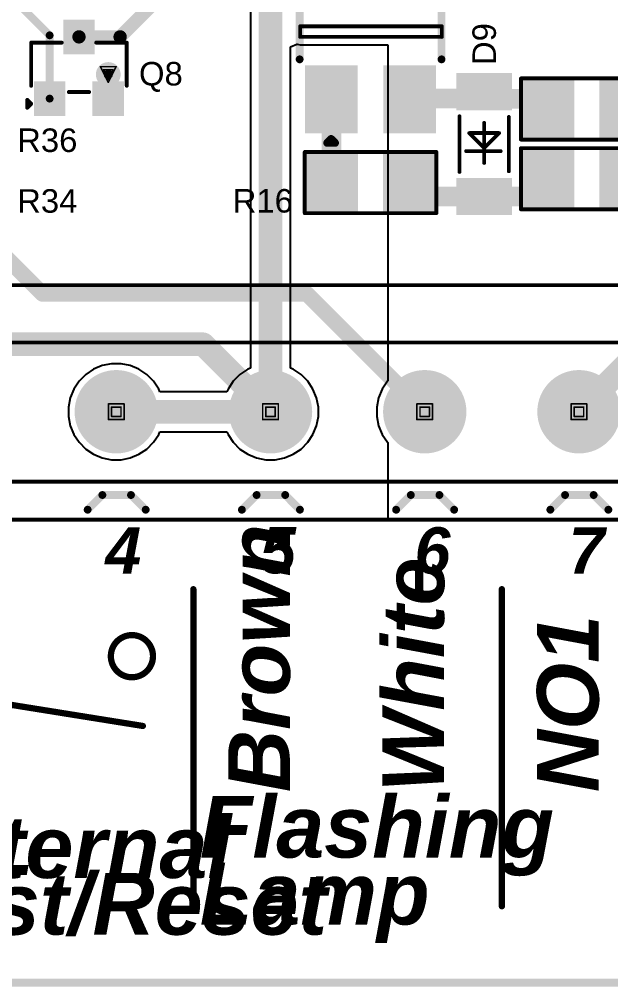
# Model space of a CAD drawing. Header units: inches. Extents: x 29 to 267, y 155 to 337.
# Drawn here: x 69.5 to 88.67, y 176.36 to 207.7 of the extents above; entities that cross this region are included whole.
import ezdxf

# ---------------------------------------------------------------- set-up
doc = ezdxf.new("R2010")
doc.units = ezdxf.units.IN
for name, color, linetype in [('Board Outline', 216, 'Continuous'), ('Bottom Layer', 5, 'Continuous'), ('Bottom Solder', 6, 'Continuous'), ('Drill Drawing', 1, 'Continuous'), ('Multi-Layer', 9, 'Continuous'), ('Pad Holes', 156, 'Continuous'), ('Top Layer', 1, 'Continuous'), ('Top Overlay', 2, 'Continuous'), ('Top Paste', 8, 'Continuous'), ('Top Solder', 216, 'Continuous'), ('Via Holes', 16, 'Continuous')]:
    doc.layers.add(name, color=color, linetype=linetype)
doc.styles.add('Arial', font='', dxfattribs={"height": 0.2})
doc.styles.add('Arial_Bold_Italic', font='', dxfattribs={"height": 0.2})
doc.styles.get('Arial').set_extended_font_data('Arial')
doc.styles.get('Arial_Bold_Italic').set_extended_font_data('Arial', italic=True, bold=True)

# ---------------------------------------------------------------- blocks, each defined once
blk = doc.blocks.new('SFH6156_2_12')
at = {"layer": 'Top Layer'}
for points in [[(-5.55, 2.02), (-3.55, 2.02), (-3.55, 0.52), (-5.55, 0.52)], [(3.55, 2.02), (5.55, 2.02), (5.55, 0.52), (3.55, 0.52)], [(-5.55, -0.52), (-3.55, -0.52), (-3.55, -2.02), (-5.55, -2.02)], [(3.55, -0.52), (5.55, -0.52), (5.55, -2.02), (3.55, -2.02)]]:
    blk.add_hatch(color=1, dxfattribs=at).paths.add_polyline_path(points)
at = {"layer": 'Top Paste'}
for points in [[(-5.55, 2.02), (-3.55, 2.02), (-3.55, 0.52), (-5.55, 0.52)], [(3.55, 2.02), (5.55, 2.02), (5.55, 0.52), (3.55, 0.52)], [(-5.55, -0.52), (-3.55, -0.52), (-3.55, -2.02), (-5.55, -2.02)], [(3.55, -0.52), (5.55, -0.52), (5.55, -2.02), (3.55, -2.02)]]:
    blk.add_hatch(color=8, dxfattribs=at).paths.add_polyline_path(points)
at = {"layer": 'Top Solder'}
for points in [[(-5.652, 2.122), (-3.448, 2.122), (-3.448, 0.418), (-5.652, 0.418)], [(3.448, 2.122), (5.652, 2.122), (5.652, 0.418), (3.448, 0.418)], [(-5.652, -0.418), (-3.448, -0.418), (-3.448, -2.122), (-5.652, -2.122)], [(3.448, -0.418), (5.652, -0.418), (5.652, -2.122), (3.448, -2.122)]]:
    blk.add_hatch(color=216, dxfattribs=at).paths.add_polyline_path(points)
at = {"layer": 'Top Overlay'}
for points in [[(-3.25, 2.3, 0.254, 0.254, 0), (3.25, 2.3, 0.254, 0.254, 0)], [(-5.956, 1.406, 0.254, 0.254, 0), (-5.829, 1.279, 0.254, 0.254, 0)], [(-5.956, 1.406, 0.254, 0.254, 0), (-5.956, 1.152, 0.254, 0.254, 0)], [(-5.829, 1.279, 0.254, 0.254, 0), (-5.956, 1.152, 0.254, 0.254, 0)], [(-3.25, -2.3, 0.254, 0.254, 0), (3.25, -2.3, 0.254, 0.254, 0)]]:
    blk.add_lwpolyline(points, format="xyseb", dxfattribs=at)
for points in [[(-3.314, 2.3, 0.127, 0.127, 1), (-3.187, 2.3, 0.127, 0.127, 1)], [(3.186, 2.3, 0.127, 0.127, 1), (3.313, 2.3, 0.127, 0.127, 1)], [(-6.02, 1.406, 0.127, 0.127, 1), (-5.893, 1.406, 0.127, 0.127, 1)], [(-6.02, 1.406, 0.127, 0.127, 1), (-5.893, 1.406, 0.127, 0.127, 1)], [(-6.02, 1.152, 0.127, 0.127, 1), (-5.893, 1.152, 0.127, 0.127, 1)], [(-6.02, 1.152, 0.127, 0.127, 1), (-5.893, 1.152, 0.127, 0.127, 1)], [(-5.893, 1.279, 0.127, 0.127, 1), (-5.766, 1.279, 0.127, 0.127, 1)], [(-5.893, 1.279, 0.127, 0.127, 1), (-5.766, 1.279, 0.127, 0.127, 1)], [(-3.314, -2.3, 0.127, 0.127, 1), (-3.187, -2.3, 0.127, 0.127, 1)], [(3.186, -2.3, 0.127, 0.127, 1), (3.313, -2.3, 0.127, 0.127, 1)]]:
    blk.add_lwpolyline(points, format="xyseb", close=True, dxfattribs=at)
blk = doc.blocks.new('R___1206_39')
at = {"layer": 'Top Layer'}
for points in [[(-2.032, 0.889), (-0.508, 0.889), (-0.508, -0.889), (-2.032, -0.889)], [(0.508, 0.889), (2.032, 0.889), (2.032, -0.889), (0.508, -0.889)]]:
    blk.add_hatch(color=1, dxfattribs=at).paths.add_polyline_path(points)
at = {"layer": 'Top Paste'}
for points in [[(-2.032, 0.889), (-0.508, 0.889), (-0.508, -0.889), (-2.032, -0.889)], [(0.508, 0.889), (2.032, 0.889), (2.032, -0.889), (0.508, -0.889)]]:
    blk.add_hatch(color=8, dxfattribs=at).paths.add_polyline_path(points)
at = {"layer": 'Top Solder'}
for points in [[(-2.1336, 0.9906), (-0.4064, 0.9906), (-0.4064, -0.9906), (-2.1336, -0.9906)], [(0.4064, 0.9906), (2.1336, 0.9906), (2.1336, -0.9906), (0.4064, -0.9906)]]:
    blk.add_hatch(color=216, dxfattribs=at).paths.add_polyline_path(points)
at = {"layer": 'Top Overlay'}
for points in [[(-2.1336, 0.9906, 0.127, 0.127, 0), (-2.1336, -0.9906, 0.127, 0.127, 0)], [(2.1336, 0.9906, 0.127, 0.127, 0), (-2.1336, 0.9906, 0.127, 0.127, 0)], [(2.1336, 0.9906, 0.127, 0.127, 0), (2.1336, -0.9906, 0.127, 0.127, 0)], [(2.1336, -0.9906, 0.127, 0.127, 0), (-2.1336, -0.9906, 0.127, 0.127, 0)]]:
    blk.add_lwpolyline(points, format="xyseb", dxfattribs=at)
for points in [[(-2.16535, 0.9906, 0.0635, 0.0635, 1), (-2.10185, 0.9906, 0.0635, 0.0635, 1)], [(-2.16535, 0.9906, 0.0635, 0.0635, 1), (-2.10185, 0.9906, 0.0635, 0.0635, 1)], [(2.10185, 0.9906, 0.0635, 0.0635, 1), (2.16535, 0.9906, 0.0635, 0.0635, 1)], [(2.10185, 0.9906, 0.0635, 0.0635, 1), (2.16535, 0.9906, 0.0635, 0.0635, 1)], [(-2.16535, -0.9906, 0.0635, 0.0635, 1), (-2.10185, -0.9906, 0.0635, 0.0635, 1)], [(-2.16535, -0.9906, 0.0635, 0.0635, 1), (-2.10185, -0.9906, 0.0635, 0.0635, 1)], [(2.10185, -0.9906, 0.0635, 0.0635, 1), (2.16535, -0.9906, 0.0635, 0.0635, 1)], [(2.10185, -0.9906, 0.0635, 0.0635, 1), (2.16535, -0.9906, 0.0635, 0.0635, 1)]]:
    blk.add_lwpolyline(points, format="xyseb", close=True, dxfattribs=at)
blk = doc.blocks.new('R___1206_40')
at = {"layer": 'Top Layer'}
for points in [[(-2.032, 0.889), (-0.508, 0.889), (-0.508, -0.889), (-2.032, -0.889)], [(0.508, 0.889), (2.032, 0.889), (2.032, -0.889), (0.508, -0.889)]]:
    blk.add_hatch(color=1, dxfattribs=at).paths.add_polyline_path(points)
at = {"layer": 'Top Paste'}
for points in [[(-2.032, 0.889), (-0.508, 0.889), (-0.508, -0.889), (-2.032, -0.889)], [(0.508, 0.889), (2.032, 0.889), (2.032, -0.889), (0.508, -0.889)]]:
    blk.add_hatch(color=8, dxfattribs=at).paths.add_polyline_path(points)
at = {"layer": 'Top Solder'}
for points in [[(-2.1336, 0.9906), (-0.4064, 0.9906), (-0.4064, -0.9906), (-2.1336, -0.9906)], [(0.4064, 0.9906), (2.1336, 0.9906), (2.1336, -0.9906), (0.4064, -0.9906)]]:
    blk.add_hatch(color=216, dxfattribs=at).paths.add_polyline_path(points)
at = {"layer": 'Top Overlay'}
for points in [[(-2.1336, 0.9906, 0.127, 0.127, 0), (-2.1336, -0.9906, 0.127, 0.127, 0)], [(2.1336, 0.9906, 0.127, 0.127, 0), (-2.1336, 0.9906, 0.127, 0.127, 0)], [(2.1336, 0.9906, 0.127, 0.127, 0), (2.1336, -0.9906, 0.127, 0.127, 0)], [(2.1336, -0.9906, 0.127, 0.127, 0), (-2.1336, -0.9906, 0.127, 0.127, 0)]]:
    blk.add_lwpolyline(points, format="xyseb", dxfattribs=at)
for points in [[(-2.16535, 0.9906, 0.0635, 0.0635, 1), (-2.10185, 0.9906, 0.0635, 0.0635, 1)], [(-2.16535, 0.9906, 0.0635, 0.0635, 1), (-2.10185, 0.9906, 0.0635, 0.0635, 1)], [(2.10185, 0.9906, 0.0635, 0.0635, 1), (2.16535, 0.9906, 0.0635, 0.0635, 1)], [(2.10185, 0.9906, 0.0635, 0.0635, 1), (2.16535, 0.9906, 0.0635, 0.0635, 1)], [(-2.16535, -0.9906, 0.0635, 0.0635, 1), (-2.10185, -0.9906, 0.0635, 0.0635, 1)], [(-2.16535, -0.9906, 0.0635, 0.0635, 1), (-2.10185, -0.9906, 0.0635, 0.0635, 1)], [(2.10185, -0.9906, 0.0635, 0.0635, 1), (2.16535, -0.9906, 0.0635, 0.0635, 1)], [(2.10185, -0.9906, 0.0635, 0.0635, 1), (2.16535, -0.9906, 0.0635, 0.0635, 1)]]:
    blk.add_lwpolyline(points, format="xyseb", close=True, dxfattribs=at)
blk = doc.blocks.new('R___1206_41')
at = {"layer": 'Top Layer'}
for points in [[(-2.032, 0.889), (-0.508, 0.889), (-0.508, -0.889), (-2.032, -0.889)], [(0.508, 0.889), (2.032, 0.889), (2.032, -0.889), (0.508, -0.889)]]:
    blk.add_hatch(color=1, dxfattribs=at).paths.add_polyline_path(points)
at = {"layer": 'Top Paste'}
for points in [[(-2.032, 0.889), (-0.508, 0.889), (-0.508, -0.889), (-2.032, -0.889)], [(0.508, 0.889), (2.032, 0.889), (2.032, -0.889), (0.508, -0.889)]]:
    blk.add_hatch(color=8, dxfattribs=at).paths.add_polyline_path(points)
at = {"layer": 'Top Solder'}
for points in [[(-2.1336, 0.9906), (-0.4064, 0.9906), (-0.4064, -0.9906), (-2.1336, -0.9906)], [(0.4064, 0.9906), (2.1336, 0.9906), (2.1336, -0.9906), (0.4064, -0.9906)]]:
    blk.add_hatch(color=216, dxfattribs=at).paths.add_polyline_path(points)
at = {"layer": 'Top Overlay'}
for points in [[(-2.1336, 0.9906, 0.127, 0.127, 0), (-2.1336, -0.9906, 0.127, 0.127, 0)], [(2.1336, 0.9906, 0.127, 0.127, 0), (-2.1336, 0.9906, 0.127, 0.127, 0)], [(2.1336, 0.9906, 0.127, 0.127, 0), (2.1336, -0.9906, 0.127, 0.127, 0)], [(2.1336, -0.9906, 0.127, 0.127, 0), (-2.1336, -0.9906, 0.127, 0.127, 0)]]:
    blk.add_lwpolyline(points, format="xyseb", dxfattribs=at)
for points in [[(-2.16535, 0.9906, 0.0635, 0.0635, 1), (-2.10185, 0.9906, 0.0635, 0.0635, 1)], [(-2.16535, 0.9906, 0.0635, 0.0635, 1), (-2.10185, 0.9906, 0.0635, 0.0635, 1)], [(2.10185, 0.9906, 0.0635, 0.0635, 1), (2.16535, 0.9906, 0.0635, 0.0635, 1)], [(2.10185, 0.9906, 0.0635, 0.0635, 1), (2.16535, 0.9906, 0.0635, 0.0635, 1)], [(-2.16535, -0.9906, 0.0635, 0.0635, 1), (-2.10185, -0.9906, 0.0635, 0.0635, 1)], [(-2.16535, -0.9906, 0.0635, 0.0635, 1), (-2.10185, -0.9906, 0.0635, 0.0635, 1)], [(2.10185, -0.9906, 0.0635, 0.0635, 1), (2.16535, -0.9906, 0.0635, 0.0635, 1)], [(2.10185, -0.9906, 0.0635, 0.0635, 1), (2.16535, -0.9906, 0.0635, 0.0635, 1)]]:
    blk.add_lwpolyline(points, format="xyseb", close=True, dxfattribs=at)
blk = doc.blocks.new('SOT_23_59')
at = {"layer": 'Top Layer'}
for points in [[(-0.41, 1.46), (0.41, 1.46), (0.41, 0.54), (-0.41, 0.54)], [(-1.36, -0.54), (-0.54, -0.54), (-0.54, -1.46), (-1.36, -1.46)], [(0.54, -0.54), (1.36, -0.54), (1.36, -1.46), (0.54, -1.46)]]:
    blk.add_hatch(color=1, dxfattribs=at).paths.add_polyline_path(points)
at = {"layer": 'Top Paste'}
for points in [[(-0.41, 1.46), (0.41, 1.46), (0.41, 0.54), (-0.41, 0.54)], [(-1.36, -0.54), (-0.54, -0.54), (-0.54, -1.46), (-1.36, -1.46)], [(0.54, -0.54), (1.36, -0.54), (1.36, -1.46), (0.54, -1.46)]]:
    blk.add_hatch(color=8, dxfattribs=at).paths.add_polyline_path(points)
at = {"layer": 'Top Solder'}
for points in [[(-0.512, 1.562), (0.512, 1.562), (0.512, 0.438), (-0.512, 0.438)], [(-1.462, -0.438), (-0.438, -0.438), (-0.438, -1.562), (-1.462, -1.562)], [(0.438, -0.438), (1.462, -0.438), (1.462, -1.562), (0.438, -1.562)]]:
    blk.add_hatch(color=216, dxfattribs=at).paths.add_polyline_path(points)
at = {"layer": 'Top Overlay'}
for points in [[(-1.549, -0.584, 0.127, 0.127, 0), (-1.549, 0.813, 0.127, 0.127, 0)], [(-1.549, 0.813, 0.127, 0.127, 0), (-0.559, 0.813, 0.127, 0.127, 0)], [(0.559, 0.813, 0.127, 0.127, 0), (1.549, 0.813, 0.127, 0.127, 0)], [(1.549, -0.584, 0.127, 0.127, 0), (1.549, 0.813, 0.127, 0.127, 0)], [(-0.33, -0.787, 0.127, 0.127, 0), (0.33, -0.787, 0.127, 0.127, 0)], [(-1.676, -1.041, 0.127, 0.127, 0), (-1.549, -1.168, 0.127, 0.127, 0)], [(-1.676, -1.295, 0.127, 0.127, 0), (-1.676, -1.041, 0.127, 0.127, 0)], [(-1.676, -1.295, 0.127, 0.127, 0), (-1.549, -1.168, 0.127, 0.127, 0)]]:
    blk.add_lwpolyline(points, format="xyseb", dxfattribs=at)
for points in [[(-1.581, 0.813, 0.0635, 0.0635, 1), (-1.518, 0.813, 0.0635, 0.0635, 1)], [(-1.581, 0.813, 0.0635, 0.0635, 1), (-1.518, 0.813, 0.0635, 0.0635, 1)], [(-0.591, 0.813, 0.0635, 0.0635, 1), (-0.527, 0.813, 0.0635, 0.0635, 1)], [(0.527, 0.813, 0.0635, 0.0635, 1), (0.591, 0.813, 0.0635, 0.0635, 1)], [(1.518, 0.813, 0.0635, 0.0635, 1), (1.581, 0.813, 0.0635, 0.0635, 1)], [(1.518, 0.813, 0.0635, 0.0635, 1), (1.581, 0.813, 0.0635, 0.0635, 1)], [(-1.581, -0.584, 0.0635, 0.0635, 1), (-1.518, -0.584, 0.0635, 0.0635, 1)], [(1.518, -0.584, 0.0635, 0.0635, 1), (1.581, -0.584, 0.0635, 0.0635, 1)], [(-0.362, -0.787, 0.0635, 0.0635, 1), (-0.298, -0.787, 0.0635, 0.0635, 1)], [(0.298, -0.787, 0.0635, 0.0635, 1), (0.362, -0.787, 0.0635, 0.0635, 1)], [(-1.708, -1.041, 0.0635, 0.0635, 1), (-1.645, -1.041, 0.0635, 0.0635, 1)], [(-1.708, -1.041, 0.0635, 0.0635, 1), (-1.645, -1.041, 0.0635, 0.0635, 1)], [(-1.708, -1.295, 0.0635, 0.0635, 1), (-1.645, -1.295, 0.0635, 0.0635, 1)], [(-1.708, -1.295, 0.0635, 0.0635, 1), (-1.645, -1.295, 0.0635, 0.0635, 1)], [(-1.581, -1.168, 0.0635, 0.0635, 1), (-1.518, -1.168, 0.0635, 0.0635, 1)], [(-1.581, -1.168, 0.0635, 0.0635, 1), (-1.518, -1.168, 0.0635, 0.0635, 1)]]:
    blk.add_lwpolyline(points, format="xyseb", close=True, dxfattribs=at)
blk = doc.blocks.new('JL301_50007U02_69')
at = {"layer": 'Bottom Layer'}
h = blk.add_hatch(color=5, dxfattribs=at)
edge = h.paths.add_edge_path()
edge.add_arc((-15, 0), 1.3, 0, 360)
h = blk.add_hatch(color=5, dxfattribs=at)
edge = h.paths.add_edge_path()
edge.add_arc((-10, 0), 1.3, 0, 360)
h = blk.add_hatch(color=5, dxfattribs=at)
edge = h.paths.add_edge_path()
edge.add_arc((-5, 0), 1.3, 0, 360)
h = blk.add_hatch(color=5, dxfattribs=at)
edge = h.paths.add_edge_path()
edge.add_arc((0, 0), 1.3, 0, 360)
at = {"layer": 'Bottom Solder'}
h = blk.add_hatch(color=6, dxfattribs=at)
edge = h.paths.add_edge_path()
edge.add_arc((-15, 0), 1.351, 0, 360)
h = blk.add_hatch(color=6, dxfattribs=at)
edge = h.paths.add_edge_path()
edge.add_arc((-10, 0), 1.351, 0, 360)
h = blk.add_hatch(color=6, dxfattribs=at)
edge = h.paths.add_edge_path()
edge.add_arc((-5, 0), 1.351, 0, 360)
h = blk.add_hatch(color=6, dxfattribs=at)
edge = h.paths.add_edge_path()
edge.add_arc((0, 0), 1.351, 0, 360)
at = {"layer": 'Multi-Layer'}
h = blk.add_hatch(color=9, dxfattribs=at)
edge = h.paths.add_edge_path()
edge.add_arc((-15, 0), 1.3, 0, 360)
h = blk.add_hatch(color=9, dxfattribs=at)
edge = h.paths.add_edge_path()
edge.add_arc((-10, 0), 1.3, 0, 360)
h = blk.add_hatch(color=9, dxfattribs=at)
edge = h.paths.add_edge_path()
edge.add_arc((-5, 0), 1.3, 0, 360)
h = blk.add_hatch(color=9, dxfattribs=at)
edge = h.paths.add_edge_path()
edge.add_arc((0, 0), 1.3, 0, 360)
at = {"layer": 'Pad Holes'}
h = blk.add_hatch(color=7, dxfattribs=at)
edge = h.paths.add_edge_path()
edge.add_arc((-15, 0), 0.8, 0, 360)
h = blk.add_hatch(color=7, dxfattribs=at)
edge = h.paths.add_edge_path()
edge.add_arc((-10, 0), 0.8, 0, 360)
h = blk.add_hatch(color=7, dxfattribs=at)
edge = h.paths.add_edge_path()
edge.add_arc((-5, 0), 0.8, 0, 360)
h = blk.add_hatch(color=7, dxfattribs=at)
edge = h.paths.add_edge_path()
edge.add_arc((0, 0), 0.8, 0, 360)
at = {"layer": 'Top Layer'}
h = blk.add_hatch(color=1, dxfattribs=at)
edge = h.paths.add_edge_path()
edge.add_arc((-15, 0), 1.3, 0, 360)
h = blk.add_hatch(color=1, dxfattribs=at)
edge = h.paths.add_edge_path()
edge.add_arc((-10, 0), 1.3, 0, 360)
h = blk.add_hatch(color=1, dxfattribs=at)
edge = h.paths.add_edge_path()
edge.add_arc((-5, 0), 1.3, 0, 360)
h = blk.add_hatch(color=1, dxfattribs=at)
edge = h.paths.add_edge_path()
edge.add_arc((0, 0), 1.3, 0, 360)
at = {"layer": 'Top Solder'}
h = blk.add_hatch(color=216, dxfattribs=at)
edge = h.paths.add_edge_path()
edge.add_arc((-15, 0), 1.351, 0, 360)
h = blk.add_hatch(color=216, dxfattribs=at)
edge = h.paths.add_edge_path()
edge.add_arc((-10, 0), 1.351, 0, 360)
h = blk.add_hatch(color=216, dxfattribs=at)
edge = h.paths.add_edge_path()
edge.add_arc((-5, 0), 1.351, 0, 360)
h = blk.add_hatch(color=216, dxfattribs=at)
edge = h.paths.add_edge_path()
edge.add_arc((0, 0), 1.351, 0, 360)
at = {"layer": 'Top Overlay'}
for points in [[(17.58, 3.5, 0.127, 0.127, 0), (-17.58, 3.5, 0.127, 0.127, 0)], [(-15.477, 2.698, 0.254, 0.254, 0), (-15.953, 3.175, 0.254, 0.254, 0)], [(-14.072, 3.175, 0.254, 0.254, 0), (-14.548, 2.698, 0.254, 0.254, 0)], [(-10.477, 2.698, 0.254, 0.254, 0), (-10.953, 3.175, 0.254, 0.254, 0)], [(-9.072, 3.175, 0.254, 0.254, 0), (-9.548, 2.698, 0.254, 0.254, 0)], [(-5.477, 2.698, 0.254, 0.254, 0), (-5.953, 3.175, 0.254, 0.254, 0)], [(-4.072, 3.175, 0.254, 0.254, 0), (-4.548, 2.698, 0.254, 0.254, 0)], [(-0.477, 2.698, 0.254, 0.254, 0), (-0.953, 3.175, 0.254, 0.254, 0)], [(0.928, 3.175, 0.254, 0.254, 0), (0.452, 2.698, 0.254, 0.254, 0)], [(-14.548, 2.698, 0.254, 0.254, 0), (-15.477, 2.698, 0.254, 0.254, 0)], [(-9.548, 2.698, 0.254, 0.254, 0), (-10.477, 2.698, 0.254, 0.254, 0)], [(-4.548, 2.698, 0.254, 0.254, 0), (-5.477, 2.698, 0.254, 0.254, 0)], [(0.452, 2.698, 0.254, 0.254, 0), (-0.477, 2.698, 0.254, 0.254, 0)], [(17.58, 2.267, 0.127, 0.127, 0), (-17.58, 2.267, 0.127, 0.127, 0)], [(17.58, -2.244, 0.127, 0.127, 0), (-17.58, -2.244, 0.127, 0.127, 0)], [(17.58, -4.1, 0.127, 0.127, 0), (-17.58, -4.1, 0.127, 0.127, 0)]]:
    blk.add_lwpolyline(points, format="xyseb", dxfattribs=at)
for points in [[(-16.017, 3.175, 0.127, 0.127, 1), (-15.89, 3.175, 0.127, 0.127, 1)], [(-14.135, 3.175, 0.127, 0.127, 1), (-14.008, 3.175, 0.127, 0.127, 1)], [(-11.017, 3.175, 0.127, 0.127, 1), (-10.89, 3.175, 0.127, 0.127, 1)], [(-9.135, 3.175, 0.127, 0.127, 1), (-9.008, 3.175, 0.127, 0.127, 1)], [(-6.017, 3.175, 0.127, 0.127, 1), (-5.89, 3.175, 0.127, 0.127, 1)], [(-4.135, 3.175, 0.127, 0.127, 1), (-4.008, 3.175, 0.127, 0.127, 1)], [(-1.017, 3.175, 0.127, 0.127, 1), (-0.89, 3.175, 0.127, 0.127, 1)], [(0.865, 3.175, 0.127, 0.127, 1), (0.992, 3.175, 0.127, 0.127, 1)], [(-15.54, 2.698, 0.127, 0.127, 1), (-15.413, 2.698, 0.127, 0.127, 1)], [(-15.54, 2.698, 0.127, 0.127, 1), (-15.413, 2.698, 0.127, 0.127, 1)], [(-14.612, 2.698, 0.127, 0.127, 1), (-14.485, 2.698, 0.127, 0.127, 1)], [(-14.612, 2.698, 0.127, 0.127, 1), (-14.485, 2.698, 0.127, 0.127, 1)], [(-10.54, 2.698, 0.127, 0.127, 1), (-10.413, 2.698, 0.127, 0.127, 1)], [(-10.54, 2.698, 0.127, 0.127, 1), (-10.413, 2.698, 0.127, 0.127, 1)], [(-9.612, 2.698, 0.127, 0.127, 1), (-9.485, 2.698, 0.127, 0.127, 1)], [(-9.612, 2.698, 0.127, 0.127, 1), (-9.485, 2.698, 0.127, 0.127, 1)], [(-5.54, 2.698, 0.127, 0.127, 1), (-5.413, 2.698, 0.127, 0.127, 1)], [(-5.54, 2.698, 0.127, 0.127, 1), (-5.413, 2.698, 0.127, 0.127, 1)], [(-4.612, 2.698, 0.127, 0.127, 1), (-4.485, 2.698, 0.127, 0.127, 1)], [(-4.612, 2.698, 0.127, 0.127, 1), (-4.485, 2.698, 0.127, 0.127, 1)], [(-0.54, 2.698, 0.127, 0.127, 1), (-0.413, 2.698, 0.127, 0.127, 1)], [(-0.54, 2.698, 0.127, 0.127, 1), (-0.413, 2.698, 0.127, 0.127, 1)], [(0.388, 2.698, 0.127, 0.127, 1), (0.515, 2.698, 0.127, 0.127, 1)], [(0.388, 2.698, 0.127, 0.127, 1), (0.515, 2.698, 0.127, 0.127, 1)]]:
    blk.add_lwpolyline(points, format="xyseb", close=True, dxfattribs=at)
blk = doc.blocks.new('LL_34_82')
at = {"layer": 'Top Layer'}
for points in [[(-1.15, -0.85), (-2.25, -0.85), (-2.25, 0.85), (-1.15, 0.85)], [(2.25, -0.85), (1.15, -0.85), (1.15, 0.85), (2.25, 0.85)]]:
    blk.add_hatch(color=1, dxfattribs=at).paths.add_polyline_path(points)
at = {"layer": 'Top Paste'}
for points in [[(-1.15, -0.85), (-2.25, -0.85), (-2.25, 0.85), (-1.15, 0.85)], [(2.25, -0.85), (1.15, -0.85), (1.15, 0.85), (2.25, 0.85)]]:
    blk.add_hatch(color=8, dxfattribs=at).paths.add_polyline_path(points)
at = {"layer": 'Top Solder'}
for points in [[(-1.099, -0.901), (-2.301, -0.901), (-2.301, 0.901), (-1.099, 0.901)], [(2.301, -0.901), (1.099, -0.901), (1.099, 0.901), (2.301, 0.901)]]:
    blk.add_hatch(color=216, dxfattribs=at).paths.add_polyline_path(points)
at = {"layer": 'Top Overlay'}
for points in [[(-0.9, 0.8, 0.127, 0.127, 0), (0.9, 0.8, 0.127, 0.127, 0)], [(-0.229, 0.584, 0.127, 0.127, 0), (-0.229, -0.533, 0.127, 0.127, 0)], [(0.356, 0.483, 0.127, 0.127, 0), (-0.127, 0, 0.127, 0.127, 0)], [(0.356, 0.483, 0.127, 0.127, 0), (0.356, -0.483, 0.127, 0.127, 0)], [(-0.61, 0, 0.127, 0.127, 0), (0.686, 0, 0.127, 0.127, 0)], [(-0.102, -0.025, 0.127, 0.127, 0), (0.356, -0.483, 0.127, 0.127, 0)], [(-0.878, -0.8, 0.127, 0.127, 0), (0.878, -0.8, 0.127, 0.127, 0)]]:
    blk.add_lwpolyline(points, format="xyseb", dxfattribs=at)
for points in [[(-0.932, 0.8, 0.0635, 0.0635, 1), (-0.868, 0.8, 0.0635, 0.0635, 1)], [(-0.26, 0.584, 0.0635, 0.0635, 1), (-0.197, 0.584, 0.0635, 0.0635, 1)], [(0.868, 0.8, 0.0635, 0.0635, 1), (0.932, 0.8, 0.0635, 0.0635, 1)], [(0.324, 0.483, 0.0635, 0.0635, 1), (0.387, 0.483, 0.0635, 0.0635, 1)], [(0.324, 0.483, 0.0635, 0.0635, 1), (0.387, 0.483, 0.0635, 0.0635, 1)], [(-0.641, 0, 0.0635, 0.0635, 1), (-0.578, 0, 0.0635, 0.0635, 1)], [(-0.159, 0, 0.0635, 0.0635, 1), (-0.095, 0, 0.0635, 0.0635, 1)], [(-0.133, -0.025, 0.0635, 0.0635, 1), (-0.07, -0.025, 0.0635, 0.0635, 1)], [(0.654, 0, 0.0635, 0.0635, 1), (0.718, 0, 0.0635, 0.0635, 1)], [(-0.26, -0.533, 0.0635, 0.0635, 1), (-0.197, -0.533, 0.0635, 0.0635, 1)], [(0.324, -0.483, 0.0635, 0.0635, 1), (0.387, -0.483, 0.0635, 0.0635, 1)], [(0.324, -0.483, 0.0635, 0.0635, 1), (0.387, -0.483, 0.0635, 0.0635, 1)], [(-0.91, -0.8, 0.0635, 0.0635, 1), (-0.846, -0.8, 0.0635, 0.0635, 1)], [(0.846, -0.8, 0.0635, 0.0635, 1), (0.91, -0.8, 0.0635, 0.0635, 1)]]:
    blk.add_lwpolyline(points, format="xyseb", close=True, dxfattribs=at)

msp = doc.modelspace()

# ---------------------------------------------------------------- hatches: boundary and pattern name
at = {"layer": 'Bottom Layer'}
h = msp.add_hatch(color=5, dxfattribs=at)
edge = h.paths.add_edge_path()
edge.add_arc((72.385, 205.918), 0.3, 0, 360)
at = {"layer": 'Bottom Solder'}
h = msp.add_hatch(color=6, dxfattribs=at)
edge = h.paths.add_edge_path()
edge.add_arc((72.385, 205.918), 0.402, 0, 360)
at = {"layer": 'Top Layer'}
h = msp.add_hatch(color=1, dxfattribs=at)
edge = h.paths.add_edge_path()
edge.add_arc((72.385, 205.918), 0.3, 0, 360)
at = {"layer": 'Top Solder'}
h = msp.add_hatch(color=216, dxfattribs=at)
edge = h.paths.add_edge_path()
edge.add_arc((72.385, 205.918), 0.402, 0, 360)
at = {"layer": 'Via Holes'}
h = msp.add_hatch(color=7, dxfattribs=at)
edge = h.paths.add_edge_path()
edge.add_arc((72.385, 205.918), 0.15, 0, 360)

# ---------------------------------------------------------------- linework, layer by layer
at = {"layer": 'Board Outline'}
for points in [[(55.145, 191.491, 0.254, 0.254, -2.452185), (125.145, 191.491, 0.254, 0.254, 0)], [(78.606, 207.137, 0.127, 0.127, 0), (78.606, 207.48, 0.127, 0.127, 0)], [(78.606, 207.48, 0.127, 0.127, 0), (83.199, 207.48, 0.127, 0.127, 0)], [(83.199, 207.137, 0.127, 0.127, 0), (83.199, 207.48, 0.127, 0.127, 0)], [(78.606, 207.137, 0.127, 0.127, 0), (83.199, 207.137, 0.127, 0.127, 0)], [(55.145, 176.491, 0.254, 0.254, 0), (125.145, 176.491, 0.254, 0.254, 0)]]:
    msp.add_lwpolyline(points, format="xyseb", dxfattribs=at)
for points in [[(78.574, 207.48, 0.0635, 0.0635, 1), (78.637, 207.48, 0.0635, 0.0635, 1)], [(78.574, 207.48, 0.0635, 0.0635, 1), (78.637, 207.48, 0.0635, 0.0635, 1)], [(83.167, 207.48, 0.0635, 0.0635, 1), (83.231, 207.48, 0.0635, 0.0635, 1)], [(83.167, 207.48, 0.0635, 0.0635, 1), (83.231, 207.48, 0.0635, 0.0635, 1)], [(78.574, 207.137, 0.0635, 0.0635, 1), (78.637, 207.137, 0.0635, 0.0635, 1)], [(78.574, 207.137, 0.0635, 0.0635, 1), (78.637, 207.137, 0.0635, 0.0635, 1)], [(83.167, 207.137, 0.0635, 0.0635, 1), (83.231, 207.137, 0.0635, 0.0635, 1)], [(83.167, 207.137, 0.0635, 0.0635, 1), (83.231, 207.137, 0.0635, 0.0635, 1)]]:
    msp.add_lwpolyline(points, format="xyseb", close=True, dxfattribs=at)
at = {"layer": 'Bottom Layer'}
for p, q in [((76.997, 208.743), (76.997, 196.404)), ((78.292, 206.811), (78.495, 206.905)), ((78.495, 206.905), (78.507, 206.898)), ((78.507, 206.898), (78.606, 206.878)), ((78.606, 206.878), (81.445, 206.878)), ((81.445, 206.878), (81.445, 195.989)), ((78.292, 196.404), (78.292, 206.811)), ((72.491, 196.545), (72.191, 196.485)), ((72.798, 196.545), (72.491, 196.545)), ((73.098, 196.485), (72.798, 196.545)), ((71.654, 196.198), (71.437, 195.981)), ((71.908, 196.368), (71.654, 196.198)), ((72.191, 196.485), (71.908, 196.368)), ((73.381, 196.368), (73.098, 196.485)), ((73.635, 196.198), (73.381, 196.368)), ((73.852, 195.981), (73.635, 196.198)), ((76.654, 196.198), (76.438, 195.981)), ((76.908, 196.368), (76.654, 196.198)), ((76.997, 196.404), (76.908, 196.368)), ((78.381, 196.368), (78.292, 196.404)), ((78.635, 196.198), (78.381, 196.368)), ((78.852, 195.981), (78.635, 196.198)), ((71.437, 195.981), (71.267, 195.727)), ((74.022, 195.727), (73.852, 195.981)), ((76.438, 195.981), (76.267, 195.727)), ((79.022, 195.727), (78.852, 195.981)), ((81.438, 195.981), (81.267, 195.727)), ((81.445, 195.989), (81.438, 195.981)), ((71.267, 195.727), (71.15, 195.444)), ((74.058, 195.638), (74.022, 195.727)), ((76.231, 195.638), (74.058, 195.638)), ((76.267, 195.727), (76.231, 195.638)), ((79.139, 195.444), (79.022, 195.727)), ((81.267, 195.727), (81.15, 195.444)), ((71.15, 195.444), (71.091, 195.144)), ((79.199, 195.144), (79.139, 195.444)), ((81.15, 195.444), (81.091, 195.144)), ((71.091, 195.144), (71.091, 194.837)), ((79.199, 194.837), (79.199, 195.144)), ((81.091, 195.144), (81.091, 194.837)), ((71.091, 194.837), (71.15, 194.537)), ((79.139, 194.537), (79.199, 194.837)), ((81.091, 194.837), (81.15, 194.537)), ((71.15, 194.537), (71.267, 194.254)), ((74.022, 194.254), (74.058, 194.343)), ((74.058, 194.343), (76.231, 194.343)), ((76.231, 194.343), (76.267, 194.254)), ((79.022, 194.254), (79.139, 194.537)), ((81.15, 194.537), (81.267, 194.254)), ((71.267, 194.254), (71.437, 194)), ((73.852, 194), (74.022, 194.254)), ((76.267, 194.254), (76.438, 194)), ((78.852, 194), (79.022, 194.254)), ((81.267, 194.254), (81.438, 194)), ((71.437, 194), (71.654, 193.783)), ((71.654, 193.783), (71.908, 193.613)), ((73.381, 193.613), (73.635, 193.783)), ((73.635, 193.783), (73.852, 194)), ((76.438, 194), (76.654, 193.783)), ((76.654, 193.783), (76.908, 193.613)), ((78.381, 193.613), (78.635, 193.783)), ((78.635, 193.783), (78.852, 194)), ((81.438, 194), (81.445, 193.992)), ((81.445, 193.992), (81.445, 191.491)), ((71.908, 193.613), (72.191, 193.496)), ((72.191, 193.496), (72.491, 193.437)), ((72.491, 193.437), (72.798, 193.437)), ((72.798, 193.437), (73.098, 193.496)), ((73.098, 193.496), (73.381, 193.613)), ((76.908, 193.613), (77.191, 193.496)), ((77.191, 193.496), (77.492, 193.437)), ((77.492, 193.437), (77.798, 193.437)), ((77.798, 193.437), (78.098, 193.496)), ((78.098, 193.496), (78.381, 193.613)), ((81.445, 191.491), (55.726, 191.491))]:
    msp.add_line(p, q, dxfattribs=at)
for points in [[(77.645, 194.991, 0.762, 0.762, 0), (77.645, 209.419, 0.762, 0.762, 0)], [(87.645, 194.991, 0.762, 0.762, 0), (101.173, 208.519, 0.762, 0.762, 0)], [(72.645, 194.991, 0.762, 0.762, 0), (77.645, 194.991, 0.762, 0.762, 0)]]:
    msp.add_lwpolyline(points, format="xyseb", dxfattribs=at)
for points in [[(72.454, 194.991, 0.381, 0.381, 1), (72.835, 194.991, 0.381, 0.381, 1)], [(77.454, 194.991, 0.381, 0.381, 1), (77.835, 194.991, 0.381, 0.381, 1)], [(77.454, 194.991, 0.381, 0.381, 1), (77.835, 194.991, 0.381, 0.381, 1)], [(87.454, 194.991, 0.381, 0.381, 1), (87.835, 194.991, 0.381, 0.381, 1)]]:
    msp.add_lwpolyline(points, format="xyseb", close=True, dxfattribs=at)
at = {"layer": 'Drill Drawing'}
for points in [[(72.131, 206.172, 0.0508, 0.0508, 0), (72.639, 206.172, 0.0508, 0.0508, 0)], [(72.131, 206.172, 0.0508, 0.0508, 0), (72.385, 205.664, 0.0508, 0.0508, 0)], [(72.233, 206.07, 0.0508, 0.0508, 0), (72.537, 206.07, 0.0508, 0.0508, 0)], [(72.233, 206.07, 0.0508, 0.0508, 0), (72.385, 205.765, 0.0508, 0.0508, 0)], [(72.385, 205.664, 0.0508, 0.0508, 0), (72.639, 206.172, 0.0508, 0.0508, 0)], [(72.385, 205.765, 0.0508, 0.0508, 0), (72.537, 206.07, 0.0508, 0.0508, 0)], [(72.391, 195.245, 0.0508, 0.0508, 0), (72.899, 195.245, 0.0508, 0.0508, 0)], [(72.391, 194.737, 0.0508, 0.0508, 0), (72.391, 195.245, 0.0508, 0.0508, 0)], [(72.899, 194.737, 0.0508, 0.0508, 0), (72.899, 195.245, 0.0508, 0.0508, 0)], [(77.391, 195.245, 0.0508, 0.0508, 0), (77.899, 195.245, 0.0508, 0.0508, 0)], [(77.391, 194.737, 0.0508, 0.0508, 0), (77.391, 195.245, 0.0508, 0.0508, 0)], [(77.899, 194.737, 0.0508, 0.0508, 0), (77.899, 195.245, 0.0508, 0.0508, 0)], [(82.391, 195.245, 0.0508, 0.0508, 0), (82.899, 195.245, 0.0508, 0.0508, 0)], [(82.391, 194.737, 0.0508, 0.0508, 0), (82.391, 195.245, 0.0508, 0.0508, 0)], [(82.899, 194.737, 0.0508, 0.0508, 0), (82.899, 195.245, 0.0508, 0.0508, 0)], [(87.391, 195.245, 0.0508, 0.0508, 0), (87.899, 195.245, 0.0508, 0.0508, 0)], [(87.391, 194.737, 0.0508, 0.0508, 0), (87.391, 195.245, 0.0508, 0.0508, 0)], [(87.899, 194.737, 0.0508, 0.0508, 0), (87.899, 195.245, 0.0508, 0.0508, 0)], [(72.492, 195.143, 0.0508, 0.0508, 0), (72.797, 195.143, 0.0508, 0.0508, 0)], [(72.492, 194.838, 0.0508, 0.0508, 0), (72.492, 195.143, 0.0508, 0.0508, 0)], [(72.797, 194.838, 0.0508, 0.0508, 0), (72.797, 195.143, 0.0508, 0.0508, 0)], [(77.492, 195.143, 0.0508, 0.0508, 0), (77.797, 195.143, 0.0508, 0.0508, 0)], [(77.492, 194.838, 0.0508, 0.0508, 0), (77.492, 195.143, 0.0508, 0.0508, 0)], [(77.797, 194.838, 0.0508, 0.0508, 0), (77.797, 195.143, 0.0508, 0.0508, 0)], [(82.492, 195.143, 0.0508, 0.0508, 0), (82.797, 195.143, 0.0508, 0.0508, 0)], [(82.492, 194.838, 0.0508, 0.0508, 0), (82.492, 195.143, 0.0508, 0.0508, 0)], [(82.797, 194.838, 0.0508, 0.0508, 0), (82.797, 195.143, 0.0508, 0.0508, 0)], [(87.492, 195.143, 0.0508, 0.0508, 0), (87.797, 195.143, 0.0508, 0.0508, 0)], [(87.492, 194.838, 0.0508, 0.0508, 0), (87.492, 195.143, 0.0508, 0.0508, 0)], [(87.797, 194.838, 0.0508, 0.0508, 0), (87.797, 195.143, 0.0508, 0.0508, 0)], [(72.391, 194.737, 0.0508, 0.0508, 0), (72.899, 194.737, 0.0508, 0.0508, 0)], [(72.492, 194.838, 0.0508, 0.0508, 0), (72.797, 194.838, 0.0508, 0.0508, 0)], [(77.391, 194.737, 0.0508, 0.0508, 0), (77.899, 194.737, 0.0508, 0.0508, 0)], [(77.492, 194.838, 0.0508, 0.0508, 0), (77.797, 194.838, 0.0508, 0.0508, 0)], [(82.391, 194.737, 0.0508, 0.0508, 0), (82.899, 194.737, 0.0508, 0.0508, 0)], [(82.492, 194.838, 0.0508, 0.0508, 0), (82.797, 194.838, 0.0508, 0.0508, 0)], [(87.391, 194.737, 0.0508, 0.0508, 0), (87.899, 194.737, 0.0508, 0.0508, 0)], [(87.492, 194.838, 0.0508, 0.0508, 0), (87.797, 194.838, 0.0508, 0.0508, 0)]]:
    msp.add_lwpolyline(points, format="xyseb", dxfattribs=at)
for points in [[(72.118, 206.172, 0.0254, 0.0254, 1), (72.144, 206.172, 0.0254, 0.0254, 1)], [(72.118, 206.172, 0.0254, 0.0254, 1), (72.144, 206.172, 0.0254, 0.0254, 1)], [(72.22, 206.07, 0.0254, 0.0254, 1), (72.245, 206.07, 0.0254, 0.0254, 1)], [(72.22, 206.07, 0.0254, 0.0254, 1), (72.245, 206.07, 0.0254, 0.0254, 1)], [(72.525, 206.07, 0.0254, 0.0254, 1), (72.55, 206.07, 0.0254, 0.0254, 1)], [(72.525, 206.07, 0.0254, 0.0254, 1), (72.55, 206.07, 0.0254, 0.0254, 1)], [(72.626, 206.172, 0.0254, 0.0254, 1), (72.652, 206.172, 0.0254, 0.0254, 1)], [(72.626, 206.172, 0.0254, 0.0254, 1), (72.652, 206.172, 0.0254, 0.0254, 1)], [(72.372, 205.765, 0.0254, 0.0254, 1), (72.398, 205.765, 0.0254, 0.0254, 1)], [(72.372, 205.765, 0.0254, 0.0254, 1), (72.398, 205.765, 0.0254, 0.0254, 1)], [(72.372, 205.664, 0.0254, 0.0254, 1), (72.398, 205.664, 0.0254, 0.0254, 1)], [(72.372, 205.664, 0.0254, 0.0254, 1), (72.398, 205.664, 0.0254, 0.0254, 1)], [(72.378, 195.245, 0.0254, 0.0254, 1), (72.403, 195.245, 0.0254, 0.0254, 1)], [(72.378, 195.245, 0.0254, 0.0254, 1), (72.403, 195.245, 0.0254, 0.0254, 1)], [(72.886, 195.245, 0.0254, 0.0254, 1), (72.911, 195.245, 0.0254, 0.0254, 1)], [(72.886, 195.245, 0.0254, 0.0254, 1), (72.911, 195.245, 0.0254, 0.0254, 1)], [(77.378, 195.245, 0.0254, 0.0254, 1), (77.403, 195.245, 0.0254, 0.0254, 1)], [(77.378, 195.245, 0.0254, 0.0254, 1), (77.403, 195.245, 0.0254, 0.0254, 1)], [(77.886, 195.245, 0.0254, 0.0254, 1), (77.911, 195.245, 0.0254, 0.0254, 1)], [(77.886, 195.245, 0.0254, 0.0254, 1), (77.911, 195.245, 0.0254, 0.0254, 1)], [(82.378, 195.245, 0.0254, 0.0254, 1), (82.403, 195.245, 0.0254, 0.0254, 1)], [(82.378, 195.245, 0.0254, 0.0254, 1), (82.403, 195.245, 0.0254, 0.0254, 1)], [(82.886, 195.245, 0.0254, 0.0254, 1), (82.911, 195.245, 0.0254, 0.0254, 1)], [(82.886, 195.245, 0.0254, 0.0254, 1), (82.911, 195.245, 0.0254, 0.0254, 1)], [(87.378, 195.245, 0.0254, 0.0254, 1), (87.403, 195.245, 0.0254, 0.0254, 1)], [(87.378, 195.245, 0.0254, 0.0254, 1), (87.403, 195.245, 0.0254, 0.0254, 1)], [(87.886, 195.245, 0.0254, 0.0254, 1), (87.911, 195.245, 0.0254, 0.0254, 1)], [(87.886, 195.245, 0.0254, 0.0254, 1), (87.911, 195.245, 0.0254, 0.0254, 1)], [(72.479, 195.143, 0.0254, 0.0254, 1), (72.505, 195.143, 0.0254, 0.0254, 1)], [(72.479, 195.143, 0.0254, 0.0254, 1), (72.505, 195.143, 0.0254, 0.0254, 1)], [(72.784, 195.143, 0.0254, 0.0254, 1), (72.81, 195.143, 0.0254, 0.0254, 1)], [(72.784, 195.143, 0.0254, 0.0254, 1), (72.81, 195.143, 0.0254, 0.0254, 1)], [(77.479, 195.143, 0.0254, 0.0254, 1), (77.505, 195.143, 0.0254, 0.0254, 1)], [(77.479, 195.143, 0.0254, 0.0254, 1), (77.505, 195.143, 0.0254, 0.0254, 1)], [(77.784, 195.143, 0.0254, 0.0254, 1), (77.81, 195.143, 0.0254, 0.0254, 1)], [(77.784, 195.143, 0.0254, 0.0254, 1), (77.81, 195.143, 0.0254, 0.0254, 1)], [(82.479, 195.143, 0.0254, 0.0254, 1), (82.505, 195.143, 0.0254, 0.0254, 1)], [(82.479, 195.143, 0.0254, 0.0254, 1), (82.505, 195.143, 0.0254, 0.0254, 1)], [(82.784, 195.143, 0.0254, 0.0254, 1), (82.81, 195.143, 0.0254, 0.0254, 1)], [(82.784, 195.143, 0.0254, 0.0254, 1), (82.81, 195.143, 0.0254, 0.0254, 1)], [(87.479, 195.143, 0.0254, 0.0254, 1), (87.505, 195.143, 0.0254, 0.0254, 1)], [(87.479, 195.143, 0.0254, 0.0254, 1), (87.505, 195.143, 0.0254, 0.0254, 1)], [(87.784, 195.143, 0.0254, 0.0254, 1), (87.81, 195.143, 0.0254, 0.0254, 1)], [(87.784, 195.143, 0.0254, 0.0254, 1), (87.81, 195.143, 0.0254, 0.0254, 1)], [(72.378, 194.737, 0.0254, 0.0254, 1), (72.403, 194.737, 0.0254, 0.0254, 1)], [(72.378, 194.737, 0.0254, 0.0254, 1), (72.403, 194.737, 0.0254, 0.0254, 1)], [(72.479, 194.838, 0.0254, 0.0254, 1), (72.505, 194.838, 0.0254, 0.0254, 1)], [(72.479, 194.838, 0.0254, 0.0254, 1), (72.505, 194.838, 0.0254, 0.0254, 1)], [(72.784, 194.838, 0.0254, 0.0254, 1), (72.81, 194.838, 0.0254, 0.0254, 1)], [(72.784, 194.838, 0.0254, 0.0254, 1), (72.81, 194.838, 0.0254, 0.0254, 1)], [(72.886, 194.737, 0.0254, 0.0254, 1), (72.911, 194.737, 0.0254, 0.0254, 1)], [(72.886, 194.737, 0.0254, 0.0254, 1), (72.911, 194.737, 0.0254, 0.0254, 1)], [(77.378, 194.737, 0.0254, 0.0254, 1), (77.403, 194.737, 0.0254, 0.0254, 1)], [(77.378, 194.737, 0.0254, 0.0254, 1), (77.403, 194.737, 0.0254, 0.0254, 1)], [(77.479, 194.838, 0.0254, 0.0254, 1), (77.505, 194.838, 0.0254, 0.0254, 1)], [(77.479, 194.838, 0.0254, 0.0254, 1), (77.505, 194.838, 0.0254, 0.0254, 1)], [(77.784, 194.838, 0.0254, 0.0254, 1), (77.81, 194.838, 0.0254, 0.0254, 1)], [(77.784, 194.838, 0.0254, 0.0254, 1), (77.81, 194.838, 0.0254, 0.0254, 1)], [(77.886, 194.737, 0.0254, 0.0254, 1), (77.911, 194.737, 0.0254, 0.0254, 1)], [(77.886, 194.737, 0.0254, 0.0254, 1), (77.911, 194.737, 0.0254, 0.0254, 1)], [(82.378, 194.737, 0.0254, 0.0254, 1), (82.403, 194.737, 0.0254, 0.0254, 1)], [(82.378, 194.737, 0.0254, 0.0254, 1), (82.403, 194.737, 0.0254, 0.0254, 1)], [(82.479, 194.838, 0.0254, 0.0254, 1), (82.505, 194.838, 0.0254, 0.0254, 1)], [(82.479, 194.838, 0.0254, 0.0254, 1), (82.505, 194.838, 0.0254, 0.0254, 1)], [(82.784, 194.838, 0.0254, 0.0254, 1), (82.81, 194.838, 0.0254, 0.0254, 1)], [(82.784, 194.838, 0.0254, 0.0254, 1), (82.81, 194.838, 0.0254, 0.0254, 1)], [(82.886, 194.737, 0.0254, 0.0254, 1), (82.911, 194.737, 0.0254, 0.0254, 1)], [(82.886, 194.737, 0.0254, 0.0254, 1), (82.911, 194.737, 0.0254, 0.0254, 1)], [(87.378, 194.737, 0.0254, 0.0254, 1), (87.403, 194.737, 0.0254, 0.0254, 1)], [(87.378, 194.737, 0.0254, 0.0254, 1), (87.403, 194.737, 0.0254, 0.0254, 1)], [(87.479, 194.838, 0.0254, 0.0254, 1), (87.505, 194.838, 0.0254, 0.0254, 1)], [(87.479, 194.838, 0.0254, 0.0254, 1), (87.505, 194.838, 0.0254, 0.0254, 1)], [(87.784, 194.838, 0.0254, 0.0254, 1), (87.81, 194.838, 0.0254, 0.0254, 1)], [(87.784, 194.838, 0.0254, 0.0254, 1), (87.81, 194.838, 0.0254, 0.0254, 1)], [(87.886, 194.737, 0.0254, 0.0254, 1), (87.911, 194.737, 0.0254, 0.0254, 1)], [(87.886, 194.737, 0.0254, 0.0254, 1), (87.911, 194.737, 0.0254, 0.0254, 1)]]:
    msp.add_lwpolyline(points, format="xyseb", close=True, dxfattribs=at)
at = {"layer": 'Multi-Layer'}
for p, q in [((78.606, 207.137), (78.606, 207.48)), ((78.606, 207.48), (83.199, 207.48)), ((83.199, 207.48), (83.199, 207.137)), ((83.199, 207.137), (78.606, 207.137))]:
    msp.add_line(p, q, dxfattribs=at)
at = {"layer": 'Top Layer'}
for points in [[(72.769, 207.137, 0.432, 0.432, 0), (73.841, 208.209, 0.432, 0.432, 0)], [(69.63, 208.042, 0.254, 0.254, 0), (70.485, 207.187, 0.254, 0.254, 0)], [(70.485, 205.137, 0.254, 0.254, 0), (70.485, 207.187, 0.254, 0.254, 0)], [(71.435, 207.137, 0.432, 0.432, 0), (72.769, 207.137, 0.432, 0.432, 0)], [(72.385, 205.137, 0.508, 0.508, 0), (72.385, 205.918, 0.508, 0.508, 0)], [(79.619, 202.416, 0.635, 0.635, 0), (79.619, 205.363, 0.635, 0.635, 0)], [(82.159, 205.363, 0.635, 0.635, 0), (82.379, 205.142, 0.635, 0.635, 0)], [(84.351, 205.142, 0.635, 0.635, 0), (84.572, 205.363, 0.635, 0.635, 0)], [(84.572, 205.363, 0.635, 0.635, 0), (84.804, 205.13, 0.635, 0.635, 0)], [(82.379, 205.142, 0.635, 0.635, 0), (84.351, 205.142, 0.635, 0.635, 0)], [(84.804, 205.13, 0.635, 0.635, 0), (86.299, 205.13, 0.635, 0.635, 0)], [(86.299, 205.13, 0.635, 0.635, 0), (86.629, 204.8, 0.635, 0.635, 0)], [(86.121, 201.963, 0.635, 0.635, 0), (86.629, 202.471, 0.635, 0.635, 0)], [(86.629, 202.471, 0.635, 0.635, 0), (86.629, 202.54, 0.635, 0.635, 0)], [(82.159, 202.416, 0.635, 0.635, 0), (82.612, 201.963, 0.635, 0.635, 0)], [(82.612, 201.963, 0.635, 0.635, 0), (86.121, 201.963, 0.635, 0.635, 0)], [(68.042, 201.021, 0.508, 0.508, 0), (70.252, 198.811, 0.508, 0.508, 0)], [(70.252, 198.811, 0.508, 0.508, 0), (78.824, 198.811, 0.508, 0.508, 0)], [(78.824, 198.811, 0.508, 0.508, 0), (82.645, 194.991, 0.508, 0.508, 0)], [(69.119, 197.179, 0.762, 0.762, 0), (75.456, 197.179, 0.762, 0.762, 0)], [(75.456, 197.179, 0.762, 0.762, 0), (77.645, 194.991, 0.762, 0.762, 0)], [(72.645, 194.991, 0.762, 0.762, 0), (77.645, 194.991, 0.762, 0.762, 0)], [(75.145, 178.968, 0.203, 0.203, 0), (75.145, 189.241, 0.203, 0.203, 0)], [(85.145, 178.968, 0.203, 0.203, 0), (85.145, 189.241, 0.203, 0.203, 0)], [(67.005, 185.852, 0.203, 0.203, 0), (73.508, 184.81, 0.203, 0.203, 0)]]:
    msp.add_lwpolyline(points, format="xyseb", dxfattribs=at)
for points in [[(70.421, 207.187, 0.127, 0.127, 1), (70.548, 207.187, 0.127, 0.127, 1)], [(70.421, 207.187, 0.127, 0.127, 1), (70.548, 207.187, 0.127, 0.127, 1)], [(71.327, 207.137, 0.216, 0.216, 1), (71.543, 207.137, 0.216, 0.216, 1)], [(72.661, 207.137, 0.216, 0.216, 1), (72.877, 207.137, 0.216, 0.216, 1)], [(72.661, 207.137, 0.216, 0.216, 1), (72.877, 207.137, 0.216, 0.216, 1)], [(72.258, 205.918, 0.254, 0.254, 1), (72.512, 205.918, 0.254, 0.254, 1)], [(79.46, 205.363, 0.318, 0.318, 1), (79.777, 205.363, 0.318, 0.318, 1)], [(82, 205.363, 0.318, 0.318, 1), (82.317, 205.363, 0.318, 0.318, 1)], [(84.413, 205.363, 0.318, 0.318, 1), (84.73, 205.363, 0.318, 0.318, 1)], [(84.413, 205.363, 0.318, 0.318, 1), (84.73, 205.363, 0.318, 0.318, 1)], [(72.258, 205.137, 0.254, 0.254, 1), (72.512, 205.137, 0.254, 0.254, 1)], [(82.22, 205.142, 0.318, 0.318, 1), (82.538, 205.142, 0.318, 0.318, 1)], [(82.22, 205.142, 0.318, 0.318, 1), (82.538, 205.142, 0.318, 0.318, 1)], [(84.192, 205.142, 0.318, 0.318, 1), (84.51, 205.142, 0.318, 0.318, 1)], [(84.192, 205.142, 0.318, 0.318, 1), (84.51, 205.142, 0.318, 0.318, 1)], [(84.645, 205.13, 0.318, 0.318, 1), (84.963, 205.13, 0.318, 0.318, 1)], [(84.645, 205.13, 0.318, 0.318, 1), (84.963, 205.13, 0.318, 0.318, 1)], [(86.14, 205.13, 0.318, 0.318, 1), (86.458, 205.13, 0.318, 0.318, 1)], [(86.14, 205.13, 0.318, 0.318, 1), (86.458, 205.13, 0.318, 0.318, 1)], [(70.421, 205.137, 0.127, 0.127, 1), (70.548, 205.137, 0.127, 0.127, 1)], [(86.47, 204.8, 0.318, 0.318, 1), (86.788, 204.8, 0.318, 0.318, 1)], [(86.47, 202.54, 0.318, 0.318, 1), (86.788, 202.54, 0.318, 0.318, 1)], [(86.47, 202.471, 0.318, 0.318, 1), (86.788, 202.471, 0.318, 0.318, 1)], [(86.47, 202.471, 0.318, 0.318, 1), (86.788, 202.471, 0.318, 0.318, 1)], [(79.46, 202.416, 0.318, 0.318, 1), (79.777, 202.416, 0.318, 0.318, 1)], [(82, 202.416, 0.318, 0.318, 1), (82.317, 202.416, 0.318, 0.318, 1)], [(82.453, 201.963, 0.318, 0.318, 1), (82.771, 201.963, 0.318, 0.318, 1)], [(82.453, 201.963, 0.318, 0.318, 1), (82.771, 201.963, 0.318, 0.318, 1)], [(85.962, 201.963, 0.318, 0.318, 1), (86.28, 201.963, 0.318, 0.318, 1)], [(85.962, 201.963, 0.318, 0.318, 1), (86.28, 201.963, 0.318, 0.318, 1)], [(70.125, 198.811, 0.254, 0.254, 1), (70.379, 198.811, 0.254, 0.254, 1)], [(70.125, 198.811, 0.254, 0.254, 1), (70.379, 198.811, 0.254, 0.254, 1)], [(78.697, 198.811, 0.254, 0.254, 1), (78.951, 198.811, 0.254, 0.254, 1)], [(78.697, 198.811, 0.254, 0.254, 1), (78.951, 198.811, 0.254, 0.254, 1)], [(75.266, 197.179, 0.381, 0.381, 1), (75.647, 197.179, 0.381, 0.381, 1)], [(75.266, 197.179, 0.381, 0.381, 1), (75.647, 197.179, 0.381, 0.381, 1)], [(72.454, 194.991, 0.381, 0.381, 1), (72.835, 194.991, 0.381, 0.381, 1)], [(77.454, 194.991, 0.381, 0.381, 1), (77.835, 194.991, 0.381, 0.381, 1)], [(77.454, 194.991, 0.381, 0.381, 1), (77.835, 194.991, 0.381, 0.381, 1)], [(82.518, 194.991, 0.254, 0.254, 1), (82.772, 194.991, 0.254, 0.254, 1)], [(75.094, 189.241, 0.102, 0.102, 1), (75.195, 189.241, 0.102, 0.102, 1)], [(85.094, 189.241, 0.102, 0.102, 1), (85.195, 189.241, 0.102, 0.102, 1)], [(73.835, 187.071, 0.203, 0.203, 1), (72.469, 187.071, 0.203, 0.203, 1)], [(72.419, 187.071, 0.102, 0.102, 1), (72.52, 187.071, 0.102, 0.102, 1)], [(73.784, 187.071, 0.102, 0.102, 1), (73.885, 187.071, 0.102, 0.102, 1)], [(73.457, 184.81, 0.102, 0.102, 1), (73.558, 184.81, 0.102, 0.102, 1)], [(75.094, 178.968, 0.102, 0.102, 1), (75.195, 178.968, 0.102, 0.102, 1)], [(85.094, 178.968, 0.102, 0.102, 1), (85.195, 178.968, 0.102, 0.102, 1)]]:
    msp.add_lwpolyline(points, format="xyseb", close=True, dxfattribs=at)
at = {"layer": 'Top Solder'}
for points in [[(75.145, 178.968, 0.127, 0.127, 0), (75.145, 189.241, 0.127, 0.127, 0)], [(85.145, 178.968, 0.203, 0.203, 0), (85.145, 189.241, 0.203, 0.203, 0)], [(67.005, 185.852, 0.203, 0.203, 0), (73.508, 184.81, 0.203, 0.203, 0)]]:
    msp.add_lwpolyline(points, format="xyseb", dxfattribs=at)
for points in [[(75.113, 189.241, 0.0635, 0.0635, 1), (75.176, 189.241, 0.0635, 0.0635, 1)], [(85.094, 189.241, 0.102, 0.102, 1), (85.195, 189.241, 0.102, 0.102, 1)], [(73.835, 187.071, 0.203, 0.203, 1), (72.469, 187.071, 0.203, 0.203, 1)], [(72.419, 187.071, 0.102, 0.102, 1), (72.52, 187.071, 0.102, 0.102, 1)], [(73.784, 187.071, 0.102, 0.102, 1), (73.885, 187.071, 0.102, 0.102, 1)], [(73.457, 184.81, 0.102, 0.102, 1), (73.558, 184.81, 0.102, 0.102, 1)], [(75.113, 178.968, 0.0635, 0.0635, 1), (75.176, 178.968, 0.0635, 0.0635, 1)], [(85.094, 178.968, 0.102, 0.102, 1), (85.195, 178.968, 0.102, 0.102, 1)]]:
    msp.add_lwpolyline(points, format="xyseb", close=True, dxfattribs=at)

# ---------------------------------------------------------------- block references
for name, p, rotation in [('SFH6156_2_12', (80.889, 209.659), 90), ('LL_34_82', (84.572, 203.663), 90), ('R___1206_39', (87.899, 204.8), 180), ('R___1206_40', (80.889, 202.416), 180), ('R___1206_41', (87.899, 202.54), 180), ('JL301_50007U02_69', (72.645, 194.991), 180)]:
    msp.add_blockref(name, p, dxfattribs=dict(rotation=rotation))
msp.add_blockref('SOT_23_59', (71.435, 206.137))

# ---------------------------------------------------------------- texts
at = {"layer": 'Top Layer', "style": 'Arial_Bold_Italic'}
for s, height, p in [('4', 1.5, (72.288, 189.741)), ('5', 1.5, (77.299, 189.755)), ('6', 1.5, (82.312, 189.747)), ('7', 1.5, (87.31, 189.747)), ('Flashing', 2, (75.351, 180.546)), ('External', 2, (65.351, 179.885)), ('SENS - CT', 2, (55.791, 178.303)), ('Lamp', 2, (75.351, 178.377)), ('Test/Reset', 2, (65.351, 178.047))]:
    msp.add_text(s, height=height, dxfattribs=at).set_placement(p)
for s, p in [('Brown', (78.274, 182.663)), ('White', (83.274, 182.664)), ('NO1', (88.284, 182.663))]:
    msp.add_text(s, height=2, rotation=90, dxfattribs=at).set_placement(p)
at = {"layer": 'Top Overlay', "style": 'Arial'}
msp.add_text('D9', height=0.762, rotation=90, dxfattribs=at).set_placement((84.952, 206.223))
for s, p in [('Q8', (73.381, 205.562)), ('R36', (69.431, 203.407)), ('R34', (69.431, 201.44)), ('R16', (76.418, 201.445))]:
    msp.add_text(s, height=0.762, dxfattribs=at).set_placement(p)
at = {"layer": 'Top Solder', "style": 'Arial_Bold_Italic'}
for s, height, p in [('4', 1.5, (72.288, 189.741)), ('5', 1.5, (77.299, 189.755)), ('6', 1.5, (82.312, 189.747)), ('7', 1.5, (87.31, 189.747)), ('Flashing', 2, (75.351, 180.546)), ('External', 2, (65.351, 179.885)), ('SENS - CT', 2, (55.791, 178.303)), ('Lamp', 2, (75.351, 178.377)), ('Test/Reset', 2, (65.351, 178.047))]:
    msp.add_text(s, height=height, dxfattribs=at).set_placement(p)
for s, p in [('Brown', (78.274, 182.663)), ('White', (83.274, 182.664)), ('NO1', (88.284, 182.663))]:
    msp.add_text(s, height=2, rotation=90, dxfattribs=at).set_placement(p)

doc.saveas('drawing.dxf')
